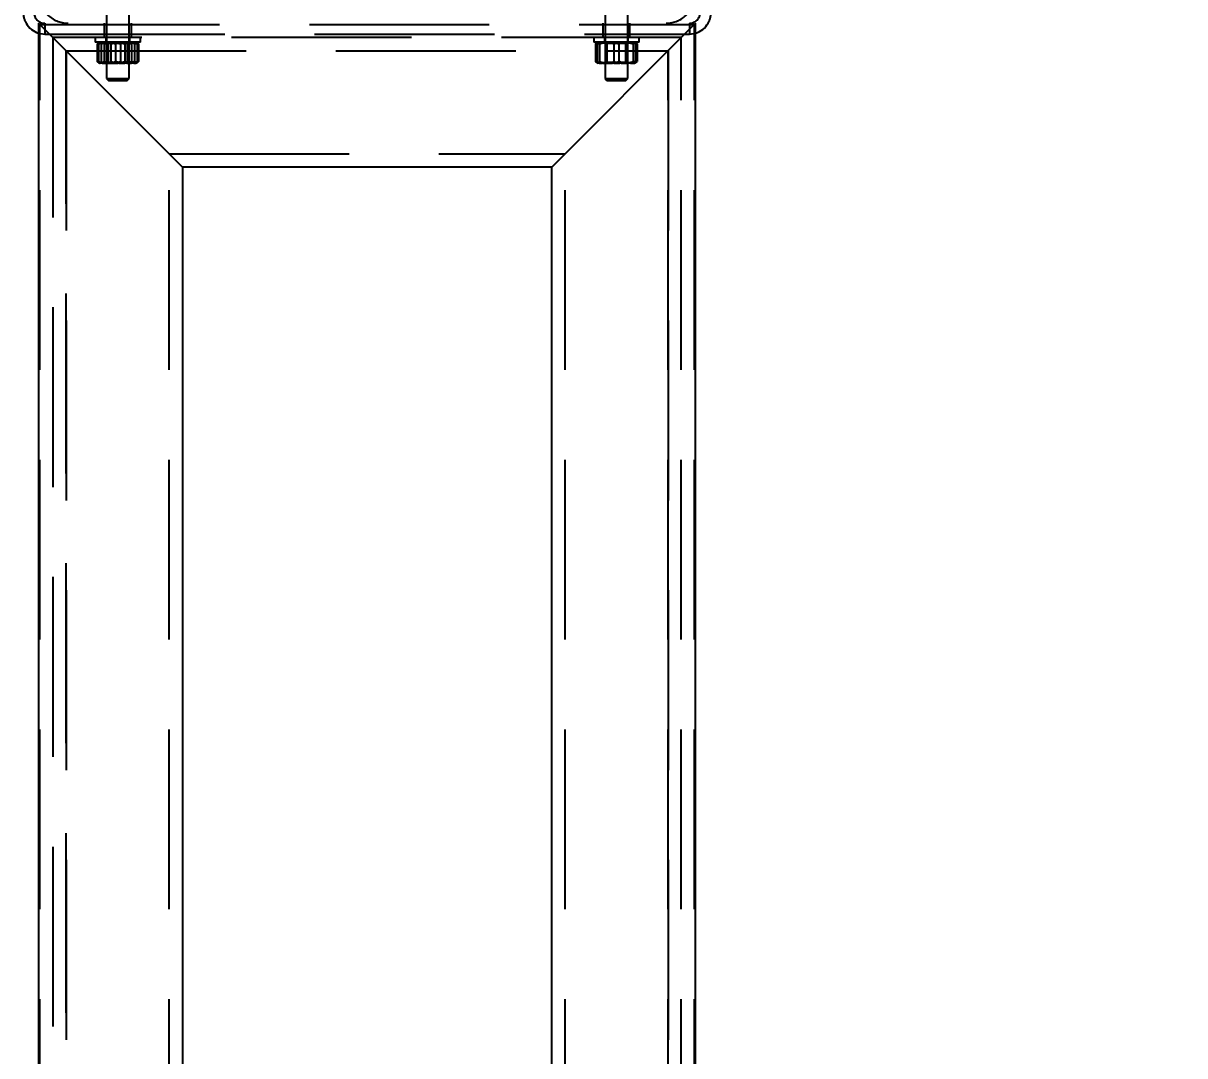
# Model space of a CAD drawing. Header units: metres. Extents: x 0 to 21025, y 0 to 14850.
# Drawn here: x 8590 to 9103, y 12587 to 13043 of the extents above; entities that cross this region are included whole.
import ezdxf

# ---------------------------------------------------------------- set-up
doc = ezdxf.new("R2010")
doc.units = ezdxf.units.M
doc.header["$LTSCALE"] = 25
doc.linetypes.add('HIDDEN2', pattern=[4.7625, 3.175, -1.5875])
for name, color, linetype in [('18_COTAS', 7, 'Continuous'), ('SL4', 4, 'Continuous'), ('ST1', 7, 'HIDDEN2')]:
    doc.layers.add(name, color=color, linetype=linetype)
doc.styles.add('ROMANS', font='ROMANS.SHX')
doc.dimstyles.new('25___1-25', dxfattribs={"dimscale": 25, "dimtxt": 2.5, "dimasz": 2, "dimexe": 1.5, "dimexo": 1, "dimgap": 0.5, "dimtad": 1, "dimzin": 12, "dimtxsty": 'ROMANS', "dimcen": 0, "dimclrd": 256, "dimclre": 256, "dimclrt": 3, "dimazin": 3, "dimtfac": 1, "dimtmove": 0, "dimatfit": 0, "dimfxl": 1, "dimlwd": -1, "dimlwe": -1, "dimarcsym": 0})

# ---------------------------------------------------------------- blocks, each defined once
blk = doc.blocks.new('*D14')
at = {"layer": '18_COTAS', "transparency": 16777216}
for p, q in [((8767.15, 13416.48), (9534.93, 13416.48)), ((9497.43, 11742.68), (9497.43, 13366.48)), ((8955.4, 11692.68), (9534.93, 11692.68))]:
    blk.add_line(p, q, dxfattribs=at)
for points in [[(9489.1, 13366.48), (9505.77, 13366.48), (9497.43, 13416.48)], [(9489.1, 11742.68), (9505.77, 11742.68), (9497.43, 11692.68)]]:
    blk.add_solid(points, dxfattribs=at)
at = {"layer": 'Defpoints', "color": 0, "transparency": 16777216}
for p in [(8742.15, 13416.48), (9497.43, 13416.48), (8930.4, 11692.68)]:
    blk.add_point(p, dxfattribs=at)
at = {"layer": '18_COTAS', "color": 3, "transparency": 16777216, "insert": (9447.73, 12554.58), "char_height": 62.5, "attachment_point": 5, "rotation": 90, "style": 'ROMANS'}
blk.add_mtext('1723,8', dxfattribs=at)

msp = doc.modelspace()

# ---------------------------------------------------------------- linework, layer by layer
at = {"layer": 'SL4'}
for p, q in [((8597.149, 13042.681), (8597.149, 11699.031)), ((8597.149, 13042.681), (8660.649, 12979.181)), ((8823.649, 12979.181), (8887.149, 13042.681)), ((8887.149, 11699.031), (8887.149, 13042.681)), ((8660.649, 12979.181), (8660.649, 11699.031)), ((8823.649, 12979.181), (8660.649, 12979.181)), ((8823.649, 11699.031), (8823.649, 12979.181))]:
    msp.add_line(p, q, dxfattribs=at)
for centre, start, end in [((8599.911, 13047.444), 210, 253.14047), ((8884.386, 13047.444), 286.85953, 330)]:
    msp.add_arc(centre, 9.525, start, end, dxfattribs=at)
at = {"layer": 'ST1'}
for p, q in [((8627.149, 13047.444), (8627.149, 13018.272)), ((8637.149, 13018.272), (8637.149, 13047.444)), ((8847.149, 13047.444), (8847.149, 13018.272)), ((8857.149, 13018.272), (8857.149, 13047.444)), ((8597.649, 11699.031), (8597.649, 13042.181)), ((8597.649, 13042.181), (8886.649, 13042.181)), ((8599.911, 13042.681), (8599.911, 13037.919)), ((8626.149, 13042.681), (8626.149, 13036.331)), ((8638.149, 13036.331), (8638.149, 13042.681)), ((8846.149, 13042.681), (8846.149, 13036.331)), ((8858.149, 13036.331), (8858.149, 13042.681)), ((8884.386, 13042.681), (8884.386, 13037.919)), ((8886.649, 11699.031), (8886.649, 13042.181)), ((8599.911, 13037.919), (8884.386, 13037.919)), ((8603.499, 13036.331), (8603.499, 11699.031)), ((8880.799, 13036.331), (8603.499, 13036.331)), ((8622.149, 13036.331), (8622.149, 13034.331)), ((8626.899, 13036.331), (8626.899, 13034.331)), ((8637.399, 13034.331), (8637.399, 13036.331)), ((8642.149, 13034.331), (8642.149, 13036.331)), ((8842.149, 13036.331), (8842.149, 13034.331)), ((8846.899, 13036.331), (8846.899, 13034.331)), ((8857.399, 13034.331), (8857.399, 13036.331)), ((8862.149, 13034.331), (8862.149, 13036.331)), ((8880.799, 11699.031), (8880.799, 13036.331)), ((8642.149, 13034.331), (8622.149, 13034.331)), ((8623.681, 13034.045), (8623.076, 13033.617)), ((8623.076, 13033.617), (8623.076, 13025.746)), ((8623.654, 13033.617), (8623.654, 13025.746)), ((8624.149, 13034.331), (8623.674, 13034.057)), ((8624.758, 13033.617), (8624.758, 13025.746)), ((8626.105, 13033.617), (8626.105, 13025.746)), ((8627.149, 13034.331), (8627.149, 13034.306)), ((8637.149, 13034.306), (8627.149, 13034.306)), ((8627.149, 13034.306), (8627.899, 13033.781)), ((8632.949, 13033.781), (8627.899, 13033.781)), ((8627.899, 13033.781), (8627.899, 13025.556)), ((8629.12, 13033.617), (8629.12, 13025.746)), ((8631.044, 13033.617), (8631.044, 13025.746)), ((8636.399, 13033.781), (8632.949, 13033.781)), ((8633.254, 13033.617), (8633.254, 13025.746)), ((8635.177, 13033.617), (8635.177, 13025.746)), ((8636.399, 13033.781), (8637.149, 13034.306)), ((8636.399, 13025.556), (8636.399, 13033.781)), ((8637.149, 13034.306), (8637.149, 13034.331)), ((8638.192, 13033.617), (8638.192, 13025.746)), ((8639.539, 13033.617), (8639.539, 13025.746)), ((8640.623, 13034.057), (8640.149, 13034.331)), ((8640.616, 13034.045), (8641.221, 13033.617)), ((8640.644, 13033.617), (8640.644, 13025.746)), ((8641.221, 13033.617), (8641.221, 13025.746)), ((8862.149, 13034.331), (8842.149, 13034.331)), ((8844.149, 13034.331), (8842.911, 13033.617)), ((8842.911, 13033.617), (8842.911, 13025.746)), ((8843.665, 13033.617), (8843.665, 13025.746)), ((8844.741, 13033.617), (8844.741, 13025.746)), ((8847.149, 13034.331), (8847.149, 13034.306)), ((8857.149, 13034.306), (8847.149, 13034.306)), ((8847.149, 13034.306), (8847.899, 13033.781)), ((8847.53, 13033.617), (8847.53, 13025.746)), ((8852.149, 13033.781), (8847.899, 13033.781)), ((8847.899, 13033.781), (8847.899, 13025.556)), ((8851.073, 13033.617), (8851.073, 13025.746)), ((8856.399, 13033.781), (8852.149, 13033.781)), ((8853.224, 13033.617), (8853.224, 13025.746)), ((8856.399, 13033.781), (8857.149, 13034.306)), ((8856.399, 13025.556), (8856.399, 13033.781)), ((8856.767, 13033.617), (8856.767, 13025.746)), ((8857.149, 13034.306), (8857.149, 13034.331)), ((8859.556, 13033.617), (8859.556, 13025.746)), ((8861.386, 13033.617), (8860.149, 13034.331)), ((8860.632, 13033.617), (8860.632, 13025.746)), ((8861.386, 13033.617), (8861.386, 13025.746)), ((8609.349, 13030.481), (8609.349, 11699.031)), ((8609.349, 13030.481), (8874.949, 13030.481)), ((8609.349, 12367.681), (8609.349, 13030.481)), ((8842.911, 13025.746), (8844.149, 13025.031)), ((8860.149, 13025.031), (8861.386, 13025.746)), ((8874.949, 11699.031), (8874.949, 13030.481)), ((8874.949, 13030.481), (8874.949, 12367.681)), ((8623.674, 13025.305), (8624.149, 13025.031)), ((8626.098, 13025.031), (8624.149, 13025.031)), ((8633.656, 13025.031), (8626.098, 13025.031)), ((8627.899, 13025.556), (8627.149, 13025.031)), ((8627.899, 13025.556), (8636.399, 13025.556)), ((8639.706, 13025.031), (8633.656, 13025.031)), ((8637.149, 13025.031), (8636.399, 13025.556)), ((8640.149, 13025.031), (8639.706, 13025.031)), ((8640.091, 13025.031), (8640.149, 13025.031)), ((8640.149, 13025.031), (8640.623, 13025.305)), ((8845.22, 13025.031), (8844.149, 13025.031)), ((8852.149, 13025.031), (8845.22, 13025.031)), ((8847.899, 13025.556), (8847.149, 13025.031)), ((8847.899, 13025.556), (8856.399, 13025.556)), ((8859.077, 13025.031), (8852.149, 13025.031)), ((8857.149, 13025.031), (8856.399, 13025.556)), ((8860.149, 13025.031), (8859.077, 13025.031)), ((8627.149, 13018.272), (8637.149, 13018.272)), ((8627.149, 13018.272), (8627.977, 13017.444)), ((8627.977, 13017.444), (8636.321, 13017.444)), ((8636.321, 13017.444), (8637.149, 13018.272)), ((8847.149, 13018.272), (8857.149, 13018.272)), ((8847.149, 13018.272), (8847.977, 13017.444)), ((8847.977, 13017.444), (8856.321, 13017.444)), ((8856.321, 13017.444), (8857.149, 13018.272)), ((8654.799, 11699.031), (8654.799, 12985.031)), ((8654.799, 12985.031), (8829.499, 12985.031)), ((8829.499, 11699.031), (8829.499, 12985.031))]:
    msp.add_line(p, q, dxfattribs=at)
at = {"layer": 'ST1', "flags": 128}
for points in [[(8597.149, 13038.328), (8598.053, 13038.102), (8599.911, 13037.919)], [(8884.386, 13037.919), (8886.244, 13038.102), (8887.149, 13038.328)]]:
    msp.add_lwpolyline(points, dxfattribs=at)
at = {"layer": 'ST1'}
for centre, radius, start, end in [((8610.146, 13055.444), 12.763, 180, 270), ((8874.151, 13055.444), 12.762, 270, 0), ((8599.911, 13047.444), 9.525, 180, 210), ((8599.911, 13047.444), 4.763, 180, 270), ((8884.386, 13047.444), 4.762, 270, 0), ((8884.386, 13047.444), 9.525, 330, 0)]:
    msp.add_arc(centre, radius, start, end, dxfattribs=at)
for points, knots in [([(8623.076, 13033.617), (8623.567, 13033.816), (8624.558, 13034.219), (8625.582, 13034.294), (8626.098, 13034.331)], [0, 0, 0, 0, 0.495458, 1, 1, 1, 1]), ([(8623.654, 13033.617), (8623.964, 13033.725), (8625.168, 13034.143), (8626.42, 13034.251), (8627.349, 13034.331)], [0, 0, 0, 0, 0.2575513, 1, 1, 1, 1]), ([(8624.206, 13034.331), (8624.219, 13034.33), (8624.318, 13034.324), (8624.505, 13034.168), (8624.674, 13033.802), (8624.758, 13033.617)], [0, 0, 0, 0, 0.0700858, 0.5307822, 1, 1, 1, 1]), ([(8626.105, 13033.617), (8625.859, 13033.816), (8625.363, 13034.219), (8624.85, 13034.294), (8624.591, 13034.331)], [0, 0, 0, 0, 0.49545796, 1, 1, 1, 1]), ([(8624.758, 13033.617), (8625.448, 13033.816), (8626.841, 13034.219), (8628.28, 13034.294), (8629.006, 13034.331)], [0, 0, 0, 0, 0.495458, 1, 1, 1, 1]), ([(8626.098, 13034.331), (8626.17, 13034.33), (8626.712, 13034.324), (8627.735, 13034.168), (8628.656, 13033.802), (8629.12, 13033.617)], [0, 0, 0, 0, 0.0700858, 0.5307822, 1, 1, 1, 1]), ([(8626.105, 13033.617), (8626.486, 13033.725), (8627.964, 13034.143), (8629.5, 13034.251), (8630.641, 13034.331)], [0, 0, 0, 0, 0.2575513, 1, 1, 1, 1]), ([(8627.349, 13034.331), (8627.685, 13034.321), (8628.935, 13034.281), (8630.153, 13033.897), (8631.044, 13033.617)], [0, 0, 0, 0, 0.26863361, 1, 1, 1, 1]), ([(8629.006, 13034.331), (8629.107, 13034.33), (8629.869, 13034.324), (8631.307, 13034.168), (8632.601, 13033.802), (8633.254, 13033.617)], [0, 0, 0, 0, 0.0700858, 0.5307822, 1, 1, 1, 1]), ([(8629.12, 13033.617), (8629.501, 13033.725), (8630.98, 13034.143), (8632.516, 13034.251), (8633.656, 13034.331)], [0, 0, 0, 0, 0.2575513, 1, 1, 1, 1]), ([(8630.641, 13034.331), (8631.053, 13034.321), (8632.589, 13034.281), (8634.084, 13033.897), (8635.177, 13033.617)], [0, 0, 0, 0, 0.2686336, 1, 1, 1, 1]), ([(8635.291, 13034.331), (8635.19, 13034.33), (8634.428, 13034.324), (8632.99, 13034.168), (8631.697, 13033.802), (8631.044, 13033.617)], [0, 0, 0, 0, 0.0700858, 0.5307822, 1, 1, 1, 1]), ([(8633.254, 13033.617), (8633.564, 13033.725), (8634.768, 13034.143), (8636.02, 13034.251), (8636.949, 13034.331)], [0, 0, 0, 0, 0.25755135, 1, 1, 1, 1]), ([(8633.656, 13034.331), (8634.069, 13034.321), (8635.604, 13034.281), (8637.099, 13033.897), (8638.192, 13033.617)], [0, 0, 0, 0, 0.2686336, 1, 1, 1, 1]), ([(8638.199, 13034.331), (8638.127, 13034.33), (8637.585, 13034.324), (8636.562, 13034.168), (8635.641, 13033.802), (8635.177, 13033.617)], [0, 0, 0, 0, 0.07008577, 0.53078223, 1, 1, 1, 1]), ([(8639.539, 13033.617), (8638.849, 13033.816), (8637.457, 13034.219), (8636.017, 13034.294), (8635.291, 13034.331)], [0, 0, 0, 0, 0.495458, 1, 1, 1, 1]), ([(8636.949, 13034.331), (8637.285, 13034.321), (8638.535, 13034.281), (8639.753, 13033.897), (8640.644, 13033.617)], [0, 0, 0, 0, 0.2686336, 1, 1, 1, 1]), ([(8638.192, 13033.617), (8638.438, 13033.816), (8638.934, 13034.219), (8639.448, 13034.294), (8639.706, 13034.331)], [0, 0, 0, 0, 0.495458, 1, 1, 1, 1]), ([(8641.221, 13033.617), (8640.73, 13033.816), (8639.739, 13034.219), (8638.715, 13034.294), (8638.199, 13034.331)], [0, 0, 0, 0, 0.495458, 1, 1, 1, 1]), ([(8640.091, 13034.331), (8640.078, 13034.33), (8639.979, 13034.324), (8639.792, 13034.168), (8639.624, 13033.802), (8639.539, 13033.617)], [0, 0, 0, 0, 0.0700858, 0.5307822, 1, 1, 1, 1]), ([(8842.911, 13033.617), (8843.286, 13033.816), (8844.043, 13034.219), (8844.826, 13034.294), (8845.22, 13034.331)], [0, 0, 0, 0, 0.495458, 1, 1, 1, 1]), ([(8843.665, 13033.617), (8844.267, 13033.816), (8845.481, 13034.219), (8846.736, 13034.294), (8847.369, 13034.331)], [0, 0, 0, 0, 0.495458, 1, 1, 1, 1]), ([(8844.741, 13033.617), (8844.654, 13033.816), (8844.477, 13034.219), (8844.295, 13034.294), (8844.203, 13034.331)], [0, 0, 0, 0, 0.495458, 1, 1, 1, 1]), ([(8844.741, 13033.617), (8845.097, 13033.725), (8846.48, 13034.143), (8847.916, 13034.251), (8848.983, 13034.331)], [0, 0, 0, 0, 0.2575513, 1, 1, 1, 1]), ([(8845.22, 13034.331), (8845.275, 13034.33), (8845.69, 13034.324), (8846.471, 13034.168), (8847.175, 13033.802), (8847.53, 13033.617)], [0, 0, 0, 0, 0.0700858, 0.5307822, 1, 1, 1, 1]), ([(8847.369, 13034.331), (8847.457, 13034.33), (8848.122, 13034.324), (8849.375, 13034.168), (8850.503, 13033.802), (8851.073, 13033.617)], [0, 0, 0, 0, 0.0700858, 0.5307822, 1, 1, 1, 1]), ([(8847.53, 13033.617), (8847.918, 13033.725), (8849.423, 13034.143), (8850.987, 13034.251), (8852.149, 13034.331)], [0, 0, 0, 0, 0.2575513, 1, 1, 1, 1]), ([(8848.983, 13034.331), (8849.368, 13034.321), (8850.804, 13034.281), (8852.202, 13033.897), (8853.224, 13033.617)], [0, 0, 0, 0, 0.2686336, 1, 1, 1, 1]), ([(8851.073, 13033.617), (8851.429, 13033.725), (8852.811, 13034.143), (8854.248, 13034.251), (8855.314, 13034.331)], [0, 0, 0, 0, 0.2575513, 1, 1, 1, 1]), ([(8852.149, 13034.331), (8852.569, 13034.321), (8854.132, 13034.281), (8855.654, 13033.897), (8856.767, 13033.617)], [0, 0, 0, 0, 0.2686336, 1, 1, 1, 1]), ([(8856.928, 13034.331), (8856.84, 13034.33), (8856.176, 13034.324), (8854.922, 13034.168), (8853.794, 13033.802), (8853.224, 13033.617)], [0, 0, 0, 0, 0.0700858, 0.5307822, 1, 1, 1, 1]), ([(8855.314, 13034.331), (8855.7, 13034.321), (8857.136, 13034.281), (8858.534, 13033.897), (8859.556, 13033.617)], [0, 0, 0, 0, 0.2686336, 1, 1, 1, 1]), ([(8856.767, 13033.617), (8857.142, 13033.816), (8857.899, 13034.219), (8858.682, 13034.294), (8859.077, 13034.331)], [0, 0, 0, 0, 0.495458, 1, 1, 1, 1]), ([(8860.632, 13033.617), (8860.031, 13033.816), (8858.816, 13034.219), (8857.561, 13034.294), (8856.928, 13034.331)], [0, 0, 0, 0, 0.495458, 1, 1, 1, 1]), ([(8859.077, 13034.331), (8859.131, 13034.33), (8859.546, 13034.324), (8860.328, 13034.168), (8861.031, 13033.802), (8861.386, 13033.617)], [0, 0, 0, 0, 0.0700858, 0.5307822, 1, 1, 1, 1]), ([(8859.556, 13033.617), (8859.644, 13033.816), (8859.82, 13034.219), (8860.002, 13034.294), (8860.094, 13034.331)], [0, 0, 0, 0, 0.495458, 1, 1, 1, 1]), ([(8623.076, 13025.746), (8623.567, 13025.546), (8624.558, 13025.143), (8625.582, 13025.069), (8626.098, 13025.031)], [0, 0, 0, 0, 0.495458, 1, 1, 1, 1]), ([(8624.591, 13025.031), (8624.555, 13025.032), (8624.283, 13025.039), (8623.771, 13025.195), (8623.309, 13025.561), (8623.076, 13025.746)], [0, 0, 0, 0, 0.07008577, 0.53078223, 1, 1, 1, 1]), ([(8623.654, 13025.746), (8623.964, 13025.638), (8625.168, 13025.219), (8626.42, 13025.111), (8627.349, 13025.031)], [0, 0, 0, 0, 0.2575513, 1, 1, 1, 1]), ([(8624.206, 13025.031), (8624.219, 13025.032), (8624.318, 13025.039), (8624.505, 13025.195), (8624.674, 13025.561), (8624.758, 13025.746)], [0, 0, 0, 0, 0.0700858, 0.5307822, 1, 1, 1, 1]), ([(8626.105, 13025.746), (8625.859, 13025.546), (8625.363, 13025.143), (8624.85, 13025.069), (8624.591, 13025.031)], [0, 0, 0, 0, 0.495458, 1, 1, 1, 1]), ([(8624.758, 13025.746), (8625.448, 13025.546), (8626.841, 13025.143), (8628.28, 13025.069), (8629.006, 13025.031)], [0, 0, 0, 0, 0.49545796, 1, 1, 1, 1]), ([(8626.098, 13025.031), (8626.17, 13025.032), (8626.712, 13025.039), (8627.735, 13025.195), (8628.656, 13025.561), (8629.12, 13025.746)], [0, 0, 0, 0, 0.0700858, 0.5307822, 1, 1, 1, 1]), ([(8626.105, 13025.746), (8626.486, 13025.638), (8627.964, 13025.219), (8629.5, 13025.111), (8630.641, 13025.031)], [0, 0, 0, 0, 0.2575513, 1, 1, 1, 1]), ([(8627.349, 13025.031), (8627.685, 13025.042), (8628.935, 13025.081), (8630.153, 13025.465), (8631.044, 13025.746)], [0, 0, 0, 0, 0.2686336, 1, 1, 1, 1]), ([(8629.006, 13025.031), (8629.107, 13025.032), (8629.869, 13025.039), (8631.307, 13025.195), (8632.601, 13025.561), (8633.254, 13025.746)], [0, 0, 0, 0, 0.0700858, 0.5307822, 1, 1, 1, 1]), ([(8629.12, 13025.746), (8629.501, 13025.638), (8630.98, 13025.219), (8632.516, 13025.111), (8633.656, 13025.031)], [0, 0, 0, 0, 0.2575513, 1, 1, 1, 1]), ([(8630.641, 13025.031), (8631.053, 13025.042), (8632.589, 13025.081), (8634.084, 13025.465), (8635.177, 13025.746)], [0, 0, 0, 0, 0.2686336, 1, 1, 1, 1]), ([(8635.291, 13025.031), (8635.19, 13025.032), (8634.428, 13025.039), (8632.99, 13025.195), (8631.697, 13025.561), (8631.044, 13025.746)], [0, 0, 0, 0, 0.0700858, 0.5307822, 1, 1, 1, 1]), ([(8633.254, 13025.746), (8633.564, 13025.638), (8634.768, 13025.219), (8636.02, 13025.111), (8636.949, 13025.031)], [0, 0, 0, 0, 0.2575513, 1, 1, 1, 1]), ([(8633.656, 13025.031), (8634.069, 13025.042), (8635.604, 13025.081), (8637.099, 13025.465), (8638.192, 13025.746)], [0, 0, 0, 0, 0.2686336, 1, 1, 1, 1]), ([(8638.199, 13025.031), (8638.127, 13025.032), (8637.585, 13025.039), (8636.562, 13025.195), (8635.641, 13025.561), (8635.177, 13025.746)], [0, 0, 0, 0, 0.0700858, 0.5307822, 1, 1, 1, 1]), ([(8639.539, 13025.746), (8638.849, 13025.546), (8637.457, 13025.143), (8636.017, 13025.069), (8635.291, 13025.031)], [0, 0, 0, 0, 0.495458, 1, 1, 1, 1]), ([(8636.949, 13025.031), (8637.285, 13025.042), (8638.535, 13025.081), (8639.753, 13025.465), (8640.644, 13025.746)], [0, 0, 0, 0, 0.2686336, 1, 1, 1, 1]), ([(8638.192, 13025.746), (8638.438, 13025.546), (8638.934, 13025.143), (8639.448, 13025.069), (8639.706, 13025.031)], [0, 0, 0, 0, 0.495458, 1, 1, 1, 1]), ([(8641.221, 13025.746), (8640.73, 13025.546), (8639.739, 13025.143), (8638.715, 13025.069), (8638.199, 13025.031)], [0, 0, 0, 0, 0.495458, 1, 1, 1, 1]), ([(8640.091, 13025.031), (8640.078, 13025.032), (8639.979, 13025.039), (8639.792, 13025.195), (8639.624, 13025.561), (8639.539, 13025.746)], [0, 0, 0, 0, 0.0700858, 0.5307822, 1, 1, 1, 1]), ([(8639.706, 13025.031), (8639.742, 13025.032), (8640.014, 13025.039), (8640.527, 13025.195), (8640.988, 13025.561), (8641.221, 13025.746)], [0, 0, 0, 0, 0.0700858, 0.5307822, 1, 1, 1, 1]), ([(8842.911, 13025.746), (8843.286, 13025.546), (8844.043, 13025.143), (8844.826, 13025.069), (8845.22, 13025.031)], [0, 0, 0, 0, 0.495458, 1, 1, 1, 1]), ([(8843.665, 13025.746), (8844.267, 13025.546), (8845.481, 13025.143), (8846.736, 13025.069), (8847.369, 13025.031)], [0, 0, 0, 0, 0.495458, 1, 1, 1, 1]), ([(8844.741, 13025.746), (8844.654, 13025.546), (8844.477, 13025.143), (8844.295, 13025.069), (8844.203, 13025.031)], [0, 0, 0, 0, 0.495458, 1, 1, 1, 1]), ([(8844.741, 13025.746), (8845.097, 13025.638), (8846.48, 13025.219), (8847.916, 13025.111), (8848.983, 13025.031)], [0, 0, 0, 0, 0.2575513, 1, 1, 1, 1]), ([(8845.22, 13025.031), (8845.275, 13025.032), (8845.69, 13025.039), (8846.471, 13025.195), (8847.175, 13025.561), (8847.53, 13025.746)], [0, 0, 0, 0, 0.0700858, 0.5307822, 1, 1, 1, 1]), ([(8847.369, 13025.031), (8847.457, 13025.032), (8848.122, 13025.039), (8849.375, 13025.195), (8850.503, 13025.561), (8851.073, 13025.746)], [0, 0, 0, 0, 0.0700858, 0.5307822, 1, 1, 1, 1]), ([(8847.53, 13025.746), (8847.918, 13025.638), (8849.423, 13025.219), (8850.987, 13025.111), (8852.149, 13025.031)], [0, 0, 0, 0, 0.2575513, 1, 1, 1, 1]), ([(8848.983, 13025.031), (8849.368, 13025.042), (8850.804, 13025.081), (8852.202, 13025.465), (8853.224, 13025.746)], [0, 0, 0, 0, 0.2686336, 1, 1, 1, 1]), ([(8851.073, 13025.746), (8851.429, 13025.638), (8852.811, 13025.219), (8854.248, 13025.111), (8855.314, 13025.031)], [0, 0, 0, 0, 0.2575513, 1, 1, 1, 1]), ([(8852.149, 13025.031), (8852.569, 13025.042), (8854.132, 13025.081), (8855.654, 13025.465), (8856.767, 13025.746)], [0, 0, 0, 0, 0.2686336, 1, 1, 1, 1]), ([(8856.928, 13025.031), (8856.84, 13025.032), (8856.176, 13025.039), (8854.922, 13025.195), (8853.794, 13025.561), (8853.224, 13025.746)], [0, 0, 0, 0, 0.0700858, 0.5307822, 1, 1, 1, 1]), ([(8855.314, 13025.031), (8855.7, 13025.042), (8857.136, 13025.081), (8858.534, 13025.465), (8859.556, 13025.746)], [0, 0, 0, 0, 0.2686336, 1, 1, 1, 1]), ([(8856.767, 13025.746), (8857.142, 13025.546), (8857.899, 13025.143), (8858.682, 13025.069), (8859.077, 13025.031)], [0, 0, 0, 0, 0.495458, 1, 1, 1, 1]), ([(8860.632, 13025.746), (8860.031, 13025.546), (8858.816, 13025.143), (8857.561, 13025.069), (8856.928, 13025.031)], [0, 0, 0, 0, 0.495458, 1, 1, 1, 1]), ([(8859.077, 13025.031), (8859.131, 13025.032), (8859.546, 13025.039), (8860.328, 13025.195), (8861.031, 13025.561), (8861.386, 13025.746)], [0, 0, 0, 0, 0.0700858, 0.5307822, 1, 1, 1, 1]), ([(8859.556, 13025.746), (8859.644, 13025.546), (8859.82, 13025.143), (8860.002, 13025.069), (8860.094, 13025.031)], [0, 0, 0, 0, 0.495458, 1, 1, 1, 1])]:
    msp.add_open_spline(points, degree=3, knots=knots, dxfattribs=at)

# ---------------------------------------------------------------- dimensions: what is measured, and where the dimension line sits
at = {"layer": '18_COTAS'}
dim = msp.add_linear_dim(base=(9497.434, 13416.484), p1=(8930.399, 11692.681), p2=(8742.149, 13416.484), angle=90, dimstyle='25___1-25', dxfattribs=at)
dim.commit()
dim.dimension.update_dxf_attribs({"geometry": '*D14', "text_midpoint": (9447.731, 12554.582)})

doc.saveas('drawing.dxf')
